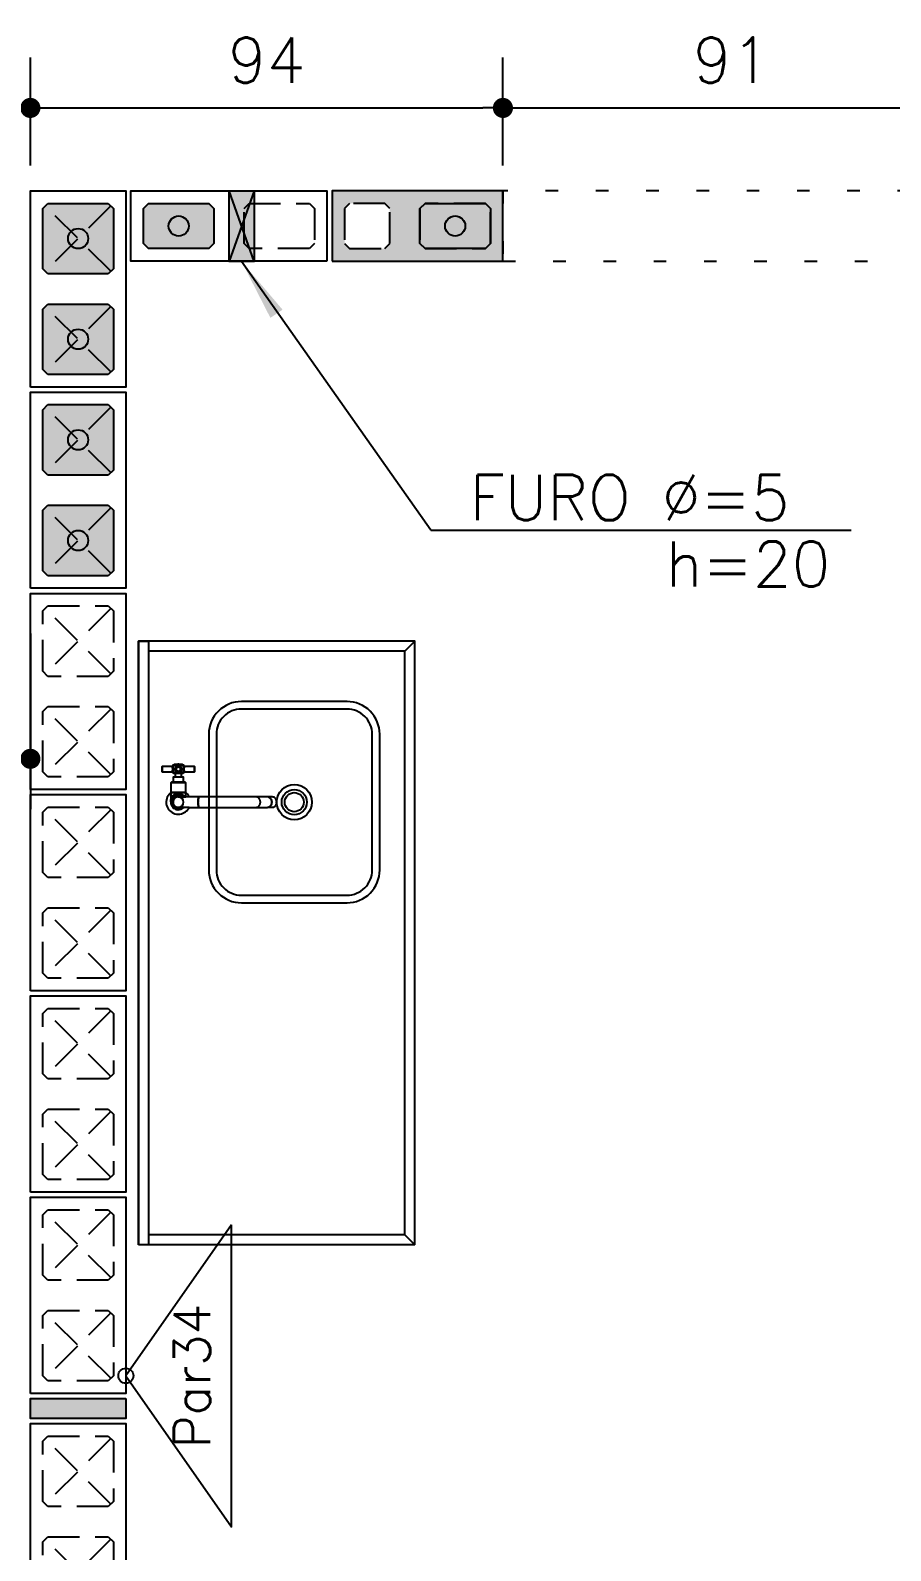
# Model space of a CAD drawing. Extents: x -14651 to 11095, y -4567 to -1290.
# Drawn here: x 1464.5 to 1635.6, y -3934.8 to -3632.7 of the extents above; entities that cross this region are included whole.
import ezdxf
from ezdxf.enums import TextEntityAlignment as Align

# ---------------------------------------------------------------- set-up
doc = ezdxf.new("R2010")
doc.units = 0
doc.header["$LTSCALE"] = 25
doc.linetypes.add('DASHED2', pattern=[0.375, 0.25, -0.125])
doc.linetypes.add('ESTILO_TQS_0002', pattern=[0.4, 0.1, -0.3])
for name, color, linetype in [('203', 1, 'DASHED2'), ('213', 252, 'Continuous'), ('241', 2, 'Continuous'), ('247', 50, 'Continuous'), ('248', 100, 'Continuous'), ('253', 251, 'Continuous'), ('Arranque', 14, 'Continuous'), ('COTA', 1, 'Continuous'), ('FERRO', 5, 'Continuous'), ('H2', 252, 'Continuous'), ('Linha_fina', 1, 'Continuous'), ('Pena_2', 2, 'Continuous'), ('PORTA', 3, 'ESTILO_TQS_0002'), ('PROJ', 252, 'Continuous'), ('T1', 2, 'Continuous'), ('VIGA', 3, 'Continuous')]:
    doc.layers.add(name, color=color, linetype=linetype)
doc.styles.add('COTA', font='romans.shx')
doc.styles.add('Texto1', font='romans.shx', dxfattribs={"height": 9})
doc.dimstyles.new('forma', dxfattribs={"dimscale": 5, "dimtxt": 1.8, "dimasz": 0.8, "dimexe": 2, "dimexo": 1, "dimgap": 1, "dimtad": 1, "dimdec": 1, "dimzin": 9, "dimtxsty": 'COTA', "dimblk1": 'DOT', "dimblk2": 'DOT', "dimsah": 1, "dimcen": 0, "dimdle": 1, "dimclrd": 256, "dimclre": 256, "dimclrt": 2, "dimadec": 0, "dimazin": 0, "dimtfac": 1, "dimtdec": 0, "dimtmove": 0, "dimatfit": 3, "dimfxl": 1, "dimtolj": 1, "dimtzin": 0, "dimarcsym": 0})

# ---------------------------------------------------------------- blocks, each defined once
blk = doc.blocks.new('P4020')
blk.add_lwpolyline([(-19.5, -9.5), (19.5, -9.5), (19.5, 9.5), (-19.5, 9.5), (-19.5, -9.5)])
at = {"color": 1, "linetype": 'DASHED2'}
for points in [[(-17, -6), (-16, -7), (-4, -7), (-3, -6), (-3, 6), (-4, 7), (-16, 7), (-17, 6), (-17, -6)], [(3, -6), (4, -7), (16, -7), (17, -6), (17, 6), (16, 7), (4, 7), (3, 6), (3, -6)]]:
    blk.add_lwpolyline(points, dxfattribs=at)
at = {"layer": '203', "color": 253}
for p, q in [((-16.5, 6.5), (-3.5, -6.5)), ((-3.5, 6.5), (-16.5, -6.5)), ((16.5, 6.5), (3.5, -6.5)), ((3.5, 6.5), (16.5, -6.5))]:
    blk.add_line(p, q, dxfattribs=at)
blk = doc.blocks.new('P0520')
at = {"layer": '253'}
blk.add_hatch(color=129, dxfattribs=at).paths.add_polyline_path([(2, 9.5), (-2, 9.5), (-2, -9.5), (2, -9.5)])
blk.add_lwpolyline([(2, 9.5), (-2, 9.5), (-2, -9.5), (2, -9.5), (2, 9.5)])
blk = doc.blocks.new('P3515')
at = {"layer": '248'}
h = blk.add_hatch(color=100, dxfattribs=at)
h.paths.add_polyline_path([(17, 7), (-17, 7), (-17, -7), (17, -7)])
h.paths.add_polyline_path([(-5.5, -3.5), (-6.5, -4.5), (-13.5, -4.5), (-14.5, -3.5), (-14.5, 3.5), (-13.5, 4.5), (-6.5, 4.5), (-5.5, 3.5)], flags=16)
h.paths.add_polyline_path([(0.5, 3.5), (1.5, 4.5), (13.5, 4.5), (14.5, 3.5), (14.5, -3.5), (13.5, -4.5), (1.5, -4.5), (0.5, -3.5)], flags=16)
blk.add_lwpolyline([(-17, -7), (17, -7), (17, 7), (-17, 7), (-17, -7)])
at = {"color": 1, "linetype": 'DASHED2'}
for points in [[(-14.5, -3.5), (-13.5, -4.5), (-6.5, -4.5), (-5.5, -3.5), (-5.5, 3.5), (-6.5, 4.5), (-13.5, 4.5), (-14.5, 3.5), (-14.5, -3.5)], [(0.5, -3.5), (1.5, -4.5), (13.5, -4.5), (14.5, -3.5), (14.5, 3.5), (13.5, 4.5), (1.5, 4.5), (0.5, 3.5), (0.5, -3.5)]]:
    blk.add_lwpolyline(points, dxfattribs=at)
blk = doc.blocks.new('P4015', base_point=(5842102.11612, -8124149.02973))
blk.add_lwpolyline([(5842082.61612, -8124156.02973), (5842121.61612, -8124156.02973), (5842121.61612, -8124142.02973), (5842082.61612, -8124142.02973), (5842082.61612, -8124156.02973)])
at = {"color": 1, "linetype": 'DASHED2'}
for points in [[(5842085.11612, -8124152.52973), (5842086.11612, -8124153.52973), (5842098.11612, -8124153.52973), (5842099.11612, -8124152.52973), (5842099.11612, -8124145.52973), (5842098.11612, -8124144.52973), (5842086.11612, -8124144.52973), (5842085.11612, -8124145.52973), (5842085.11612, -8124152.52973)], [(5842105.11612, -8124152.52973), (5842106.11612, -8124153.52973), (5842118.11612, -8124153.52973), (5842119.11612, -8124152.52973), (5842119.11612, -8124145.52973), (5842118.11612, -8124144.52973), (5842106.11612, -8124144.52973), (5842105.11612, -8124145.52973), (5842105.11612, -8124152.52973)]]:
    blk.add_lwpolyline(points, dxfattribs=at)
blk = doc.blocks.new('_IDNPAR_2')
at = {"color": 3}
blk.add_lwpolyline([(1, -0.7), (0, 0), (-1, -0.7)], close=True, dxfattribs=at)
blk.add_circle((0, 0), 0.05, dxfattribs=at)
at = {"layer": '247', "color": 2, "style": 'COTA', "flags": 8}
blk.add_attdef('ID', text='', height=0.24, dxfattribs=at).set_placement((0, -0.438), align=Align.MIDDLE_CENTER)
blk = doc.blocks.new('GR-1414')
at = {"layer": '213'}
h = blk.add_hatch(color=256, dxfattribs=at)
h.paths.add_polyline_path([(6, -7), (7, -6), (7, 6), (6, 7), (-6, 7), (-7, 6), (-7, -6), (-6, -7)])
h.paths.add_polyline_path([(2, 0, 1), (-2, 0, 1)], flags=16)
at = {"layer": 'Arranque'}
blk.add_hatch(color=256, dxfattribs=at).paths.add_polyline_path([(2, 0, 1), (-2, 0, 1)])
at = {"layer": '213'}
for p, q in [((-7, 6), (-6, 7)), ((-6, 7), (6, 7)), ((6, 7), (7, 6)), ((-7, -6), (-7, 6)), ((7, 6), (7, -6)), ((-6, -7), (-7, -6)), ((7, -6), (6, -7)), ((6, -7), (-6, -7))]:
    blk.add_line(p, q, dxfattribs=at)
at = {"layer": 'FERRO', "linetype": 'Continuous'}
blk.add_circle((0, 0), 2, dxfattribs=at)
blk = doc.blocks.new('GR-1409')
at = {"layer": '213'}
h = blk.add_hatch(color=256, dxfattribs=at)
h.paths.add_polyline_path([(-6, 4.5), (-7, 3.5), (-7, -3.5), (-6, -4.5), (6, -4.5), (7, -3.5), (7, 3.5), (6, 4.5)])
h.paths.add_polyline_path([(-2, 0, 1), (2, 0, 1)], flags=16)
at = {"layer": 'Arranque'}
blk.add_hatch(color=256, dxfattribs=at).paths.add_polyline_path([(-2, 0, 1), (2, 0, 1)])
at = {"layer": '213'}
blk.add_lwpolyline([(-7, 3.5), (-6, 4.5), (6, 4.5), (7, 3.5), (7, -3.5), (6, -4.5), (-6, -4.5), (-7, -3.5), (-7, 3.5)], dxfattribs=at)
at = {"layer": 'FERRO', "linetype": 'Continuous'}
blk.add_circle((0, 0), 2, dxfattribs=at)
blk = doc.blocks.new('A$Cf20c1e06')
at = {"layer": 'PROJ'}
for p, q in [((15.2877, 6.3603), (14.7777, 6.3603)), ((14.8456, 6.1348), (14.8285, 6.1348)), ((14.805, 6.1313), (14.805, 6.1203)), ((14.8488, 6.1328), (14.8253, 6.1328)), ((14.8255, 6.1198), (14.8347, 6.1198)), ((14.8393, 6.1198), (14.8486, 6.1198)), ((14.8691, 6.1203), (14.8691, 6.1313)), ((14.8521, 6.0788), (14.822, 6.0788)), ((14.822, 6.0788), (14.822, 6.0608)), ((14.8518, 6.0989), (14.8223, 6.0989)), ((14.825, 6.0798), (14.825, 6.0788)), ((14.827, 6.1009), (14.8471, 6.1009)), ((14.8491, 6.0788), (14.8491, 6.0798)), ((14.8521, 6.0708), (14.8521, 6.0788)), ((14.822, 6.0608), (14.822, 6.0608)), ((14.837, 6.0708), (14.8373, 6.0708)), ((14.8374, 6.0498), (14.837, 6.0498)), ((14.8373, 6.0708), (14.8378, 6.0708)), ((14.8378, 6.0499), (14.8374, 6.0498)), ((15.3077, 5.1803), (14.7577, 5.1803))]:
    blk.add_line(p, q, dxfattribs=at)
for points in [[(15.3077, 5.1803), (15.3077, 6.3803), (14.7577, 6.3803), (14.7577, 5.1803)], [(14.7577, 5.1803), (14.7577, 6.3803), (14.7777, 6.3803), (14.7777, 5.1803)], [(15.3077, 5.1803), (15.2877, 5.2003), (15.2877, 6.3603), (15.3077, 6.3803)], [(14.8285, 6.1338), (14.8456, 6.1338)], [(14.8309, 6.1178), (14.8432, 6.1178)], [(14.8432, 6.11), (14.8309, 6.11)], [(14.8511, 6.0798), (14.8229, 6.0798)], [(14.8481, 6.0999), (14.826, 6.0999)], [(14.8587, 6.0708), (14.8377, 6.0708), (14.837, 6.0708), (14.8363, 6.0708), (14.8357, 6.0707), (14.8352, 6.0706), (14.835, 6.0706), (14.8347, 6.0705), (14.8345, 6.0705), (14.8344, 6.0705), (14.8342, 6.0704), (14.8341, 6.0704), (14.8339, 6.0703), (14.8338, 6.0703), (14.8336, 6.0702), (14.8334, 6.0702), (14.8332, 6.0701), (14.8331, 6.07), (14.8329, 6.07), (14.8327, 6.0699), (14.8324, 6.0697), (14.8321, 6.0696), (14.8318, 6.0694), (14.8315, 6.0692), (14.8311, 6.069), (14.8306, 6.0686), (14.83, 6.0681), (14.8295, 6.0676), (14.829, 6.0671), (14.8286, 6.0665), (14.8282, 6.0659), (14.8278, 6.0652), (14.8275, 6.0645), (14.8272, 6.0638), (14.827, 6.0631), (14.8268, 6.0624), (14.8267, 6.0616), (14.8266, 6.0608), (14.8266, 6.0601), (14.8266, 6.0593), (14.8267, 6.0585), (14.8269, 6.0578), (14.8271, 6.0571), (14.8274, 6.0564), (14.8277, 6.0557), (14.8281, 6.055), (14.8285, 6.0544), (14.8289, 6.0538), (14.8294, 6.0532), (14.8298, 6.0528), (14.8302, 6.0524), (14.8304, 6.0523), (14.8305, 6.0522), (14.8307, 6.052), (14.8309, 6.0519), (14.831, 6.0518), (14.8313, 6.0516), (14.8315, 6.0515), (14.8317, 6.0513), (14.832, 6.0512), (14.8323, 6.051), (14.8326, 6.0509), (14.8329, 6.0507), (14.8338, 6.0504), (14.8347, 6.0502), (14.8356, 6.05), (14.8367, 6.0499), (14.8377, 6.0498)], [(14.8587, 6.0498), (14.8374, 6.0498)], [(15.0169, 6.0702), (15.0183, 6.0694), (15.0196, 6.0684), (15.0207, 6.0671), (15.0216, 6.0656), (15.0223, 6.0639), (15.0227, 6.0622), (15.0228, 6.0603), (15.0227, 6.0585), (15.0223, 6.0567), (15.0216, 6.0551), (15.0207, 6.0536), (15.0196, 6.0523), (15.0183, 6.0512), (15.0169, 6.0505), (15.0168, 6.0505)], [(15.2877, 5.2003), (14.7777, 5.2003), (14.7777, 5.1803)]]:
    blk.add_lwpolyline(points, dxfattribs=at)
for points in [[(15.1727, 6.2603), (14.9627, 6.2603, 0.414214), (14.8977, 6.1953), (14.8977, 5.9253, 0.414214), (14.9627, 5.8603), (15.1727, 5.8603, 0.414214), (15.2377, 5.9253), (15.2377, 6.1953, 0.414214)], [(15.1727, 6.2453), (14.9627, 6.2453, 0.414214), (14.9127, 6.1953), (14.9127, 5.9253, 0.414214), (14.9627, 5.8753), (15.1727, 5.8753, 0.414214), (15.2227, 5.9253), (15.2227, 6.1953, 0.414214)], [(14.8253, 6.1194, -0.023181), (14.8255, 6.1198), (14.8347, 6.1198), (14.8353, 6.1196), (14.836, 6.1195), (14.8369, 6.1194), (14.8378, 6.1195), (14.8387, 6.1196), (14.8393, 6.1198), (14.8486, 6.1198, -0.022959), (14.8488, 6.1194, -0.366689), (14.8468, 6.1178), (14.8432, 6.1178), (14.8309, 6.1178), (14.8273, 6.1178, -0.366483)], [(14.8311, 6.1265), (14.831, 6.1256), (14.8311, 6.1248), (14.8312, 6.1241), (14.8314, 6.1236), (14.8316, 6.123), (14.8318, 6.1225), (14.8321, 6.1221), (14.8324, 6.1216), (14.8327, 6.1212), (14.8333, 6.1207), (14.8339, 6.1202), (14.8344, 6.1199), (14.8348, 6.1198), (14.8349, 6.1202), (14.835, 6.1207, 0.192103), (14.8391, 6.1207), (14.8392, 6.1202), (14.8393, 6.1198), (14.8398, 6.12), (14.8403, 6.1203), (14.8407, 6.1206), (14.8411, 6.121), (14.8414, 6.1213), (14.8419, 6.1219), (14.8424, 6.1228), (14.8427, 6.1236), (14.8429, 6.1243), (14.843, 6.1248), (14.843, 6.1253), (14.843, 6.1258), (14.843, 6.1265), (14.8429, 6.1273), (14.8427, 6.128), (14.8425, 6.1285), (14.8423, 6.129), (14.842, 6.1295), (14.8417, 6.1299), (14.8412, 6.1305), (14.8405, 6.1312), (14.8397, 6.1317), (14.8388, 6.132), (14.838, 6.1322), (14.8374, 6.1323), (14.8368, 6.1323), (14.8362, 6.1322), (14.8356, 6.1321), (14.8351, 6.1319), (14.8344, 6.1316), (14.8338, 6.1313), (14.8334, 6.1309), (14.833, 6.1306), (14.8327, 6.1302), (14.8323, 6.1298), (14.8319, 6.1292), (14.8315, 6.1284), (14.8312, 6.1275)], [(14.8393, 6.1207), (14.8392, 6.1207, 0.017847), (14.8396, 6.1209), (14.8395, 6.1208, 0.017789), (14.8399, 6.121), (14.8398, 6.121, 0.021587), (14.8402, 6.1212), (14.8401, 6.1212, 0.027178), (14.8406, 6.1215), (14.8405, 6.1215, 0.016694), (14.8408, 6.1217), (14.8408, 6.1217, 0.029524), (14.8412, 6.1222), (14.8411, 6.1221, 0.024437), (14.8415, 6.1225), (14.8414, 6.1224, 0.02481), (14.8417, 6.1229), (14.8417, 6.1228, 0.023752), (14.8419, 6.1232), (14.8419, 6.1231, 0.022023), (14.8421, 6.1236), (14.8421, 6.1235, 0.022441), (14.8422, 6.1239), (14.8422, 6.1238, 0.022868), (14.8424, 6.1243), (14.8423, 6.1242, 0.020181), (14.8424, 6.1247), (14.8424, 6.1246, 0.015814), (14.8425, 6.1249), (14.8425, 6.1249, 0.015915), (14.8425, 6.1252), (14.8425, 6.1251, 0.025741), (14.8426, 6.1257), (14.8426, 6.1257, 0.018498), (14.8425, 6.1261), (14.8426, 6.126, 0.017313), (14.8425, 6.1264), (14.8425, 6.1263, 0.018157), (14.8425, 6.1267), (14.8425, 6.1266, 0.018149), (14.8424, 6.127), (14.8424, 6.1269, 0.018439), (14.8423, 6.1273), (14.8424, 6.1272, 0.018647), (14.8422, 6.1276), (14.8423, 6.1276, 0.018581), (14.8421, 6.1279), (14.8421, 6.1279, 0.021766), (14.8419, 6.1283), (14.842, 6.1282, 0.026407), (14.8417, 6.1287), (14.8418, 6.1286, 0.026609), (14.8414, 6.1291), (14.8415, 6.129, 0.026914), (14.8411, 6.1295), (14.8412, 6.1294, 0.025672), (14.8408, 6.1298), (14.8409, 6.1297, 0.023779), (14.8405, 6.1301), (14.8406, 6.13, 0.024124), (14.8402, 6.1303), (14.8403, 6.1302, 0.024539), (14.8398, 6.1305), (14.8399, 6.1305, 0.024082), (14.8394, 6.1307), (14.8395, 6.1307, 0.023177), (14.8391, 6.1309), (14.8392, 6.1309, 0.023669), (14.8387, 6.131), (14.8388, 6.131, 0.024126), (14.8383, 6.1311), (14.8384, 6.1311, 0.020906), (14.8379, 6.1312), (14.838, 6.1312, 0.015716), (14.8376, 6.1313), (14.8377, 6.1312, 0.01579), (14.8374, 6.1313), (14.8374, 6.1313, 0.016075), (14.8371, 6.1313), (14.8371, 6.1313, 0.016281), (14.8368, 6.1313), (14.8369, 6.1313, 0.016316), (14.8365, 6.1313), (14.8366, 6.1313, 0.01533), (14.8362, 6.1312), (14.8363, 6.1312, 0.013711), (14.836, 6.1312), (14.8361, 6.1312, 0.013749), (14.8358, 6.1311), (14.8358, 6.1311, 0.013768), (14.8355, 6.1311), (14.8356, 6.1311, 0.015624), (14.8353, 6.131), (14.8353, 6.131, 0.018303), (14.835, 6.1309), (14.835, 6.1309, 0.018249), (14.8347, 6.1307), (14.8347, 6.1308, 0.018455), (14.8344, 6.1306), (14.8344, 6.1306, 0.018647), (14.8341, 6.1304), (14.8342, 6.1305, 0.018591), (14.8338, 6.1302), (14.8339, 6.1303, 0.021186), (14.8335, 6.13), (14.8336, 6.1301, 0.025016), (14.8332, 6.1297), (14.8333, 6.1298, 0.025258), (14.8329, 6.1294), (14.833, 6.1295, 0.025603), (14.8326, 6.129), (14.8327, 6.1291, 0.024312), (14.8324, 6.1287), (14.8324, 6.1288, 0.022281), (14.8322, 6.1283), (14.8322, 6.1284, 0.022662), (14.832, 6.128), (14.832, 6.1281, 0.023081), (14.8318, 6.1276), (14.8319, 6.1277, 0.023127), (14.8317, 6.1272), (14.8318, 6.1273, 0.022918), (14.8316, 6.1268), (14.8317, 6.1269, 0.020264), (14.8316, 6.1265), (14.8316, 6.1266, 0.015918), (14.8316, 6.1262), (14.8316, 6.1263, 0.015999), (14.8315, 6.1259), (14.8315, 6.126, 0.556946)], [(14.8325, 6.1258, 1), (14.8416, 6.1258, 1)], [(14.825, 6.0798), (14.825, 6.0788), (14.822, 6.0788), (14.822, 6.0606), (14.822, 6.0608), (14.8221, 6.0608), (14.8221, 6.0591), (14.8225, 6.0567), (14.8232, 6.0544), (14.8244, 6.0522), (14.8259, 6.0503), (14.8277, 6.0486), (14.8292, 6.0475), (14.8313, 6.0464), (14.8337, 6.0457), (14.8361, 6.0453), (14.837, 6.0453), (14.8395, 6.0455), (14.8419, 6.0461), (14.8441, 6.0471), (14.8449, 6.0475), (14.8469, 6.049), (14.8478, 6.0498), (14.8376, 6.0498), (14.8375, 6.0499, 0.956818), (14.8375, 6.0708), (14.8376, 6.0708, 0.005512), (14.8374, 6.0708), (14.8377, 6.0708), (14.8521, 6.0708), (14.8521, 6.0788), (14.8491, 6.0788), (14.8491, 6.0798)]]:
    blk.add_lwpolyline(points, format="xyb", close=True, dxfattribs=at)
for points in [[(14.8245, 6.1308), (14.8246, 6.1306), (14.8248, 6.1304), (14.8249, 6.1302), (14.825, 6.1299), (14.8252, 6.1296), (14.8253, 6.1293), (14.8254, 6.1289), (14.8256, 6.1285), (14.8257, 6.1282), (14.8258, 6.1279), (14.8258, 6.1276), (14.8259, 6.1274), (14.8259, 6.1271), (14.826, 6.1269), (14.826, 6.1266), (14.826, 6.1263), (14.826, 6.126), (14.8261, 6.1258), (14.826, 6.1255), (14.826, 6.1252), (14.826, 6.1249), (14.826, 6.1245), (14.8259, 6.1241), (14.8258, 6.1237), (14.8257, 6.1234), (14.8256, 6.123), (14.8255, 6.1227), (14.8253, 6.1223), (14.8252, 6.122), (14.825, 6.1217), (14.8249, 6.1214), (14.8248, 6.1212), (14.8247, 6.121), (14.8246, 6.1208), (14.8245, 6.1207), (14.8246, 6.1207), (14.8248, 6.1206), (14.8249, 6.1206), (14.8251, 6.1205), (14.8252, 6.1204), (14.8253, 6.1202), (14.8254, 6.1201), (14.8255, 6.1199), (14.8255, 6.1198), (14.8257, 6.1203), (14.8259, 6.1208), (14.8262, 6.1215), (14.8264, 6.1223), (14.8266, 6.1232), (14.8268, 6.1241), (14.8269, 6.125), (14.8269, 6.1259), (14.8269, 6.1267), (14.8268, 6.1274), (14.8267, 6.128), (14.8266, 6.1285), (14.8265, 6.129), (14.8264, 6.1295), (14.8262, 6.1301), (14.8259, 6.1308), (14.8257, 6.1314), (14.8255, 6.1319), (14.8254, 6.1321), (14.8254, 6.1319), (14.8255, 6.1317), (14.8256, 6.1315), (14.8257, 6.1313), (14.8258, 6.131), (14.826, 6.1307), (14.8261, 6.1303), (14.8262, 6.1299), (14.8264, 6.1295), (14.8265, 6.129), (14.8266, 6.1285), (14.8267, 6.128), (14.8268, 6.1276), (14.8268, 6.1273), (14.8269, 6.1269), (14.8269, 6.1265), (14.8269, 6.1261), (14.8269, 6.1258), (14.8269, 6.1253), (14.8269, 6.1248), (14.8268, 6.1243), (14.8268, 6.1238), (14.8267, 6.1234), (14.8266, 6.123), (14.8265, 6.1225), (14.8264, 6.1221), (14.8262, 6.1217), (14.8261, 6.1213), (14.826, 6.121), (14.8259, 6.1206), (14.8258, 6.1204), (14.8257, 6.1201), (14.8256, 6.1199), (14.8255, 6.1198), (14.8254, 6.1202), (14.825, 6.1206), (14.8245, 6.1207), (14.8247, 6.1211), (14.825, 6.1216), (14.8253, 6.1222), (14.8255, 6.1229), (14.8258, 6.1236), (14.8259, 6.1243), (14.826, 6.125), (14.8261, 6.1256), (14.826, 6.1262), (14.826, 6.1267), (14.8259, 6.1274), (14.8257, 6.1281), (14.8255, 6.1287), (14.8252, 6.1294), (14.825, 6.13), (14.8247, 6.1306)], [(14.8473, 6.1275), (14.8472, 6.1267), (14.8472, 6.1262), (14.8472, 6.1257), (14.8472, 6.1251), (14.8473, 6.1243), (14.8474, 6.1236), (14.8475, 6.123), (14.8476, 6.1225), (14.8478, 6.1219), (14.8481, 6.1211), (14.8483, 6.1204), (14.8486, 6.1198), (14.8486, 6.12), (14.8486, 6.1198), (14.8485, 6.1199), (14.8485, 6.12), (14.8484, 6.1203), (14.8483, 6.1206), (14.8481, 6.1209), (14.848, 6.1212), (14.8479, 6.1216), (14.8477, 6.1221), (14.8476, 6.1225), (14.8475, 6.123), (14.8474, 6.1236), (14.8473, 6.1241), (14.8472, 6.1245), (14.8472, 6.1249), (14.8472, 6.1252), (14.8472, 6.1257), (14.8472, 6.1262), (14.8472, 6.1267), (14.8473, 6.1273), (14.8473, 6.1277), (14.8474, 6.1281), (14.8475, 6.1286), (14.8476, 6.129), (14.8477, 6.1294), (14.8478, 6.1298), (14.848, 6.1302), (14.8481, 6.1306), (14.8482, 6.1309), (14.8484, 6.1313), (14.8484, 6.1315), (14.8485, 6.1316), (14.8487, 6.1319), (14.8487, 6.1321), (14.8486, 6.1318), (14.8484, 6.1313), (14.8482, 6.1307), (14.8479, 6.13), (14.8477, 6.1292), (14.8474, 6.1283)], [(14.8493, 6.1211), (14.8492, 6.1214), (14.8491, 6.1216), (14.8489, 6.1219), (14.8488, 6.1223), (14.8486, 6.1226), (14.8485, 6.123), (14.8484, 6.1235), (14.8483, 6.1238), (14.8482, 6.1241), (14.8482, 6.1244), (14.8481, 6.1247), (14.8481, 6.125), (14.848, 6.1253), (14.848, 6.1256), (14.848, 6.1259), (14.848, 6.1262), (14.8481, 6.1265), (14.8481, 6.1268), (14.8481, 6.127), (14.8482, 6.1274), (14.8483, 6.1278), (14.8484, 6.1282), (14.8485, 6.1285), (14.8486, 6.1289), (14.8488, 6.1292), (14.8489, 6.1295), (14.849, 6.1298), (14.849, 6.1299), (14.8492, 6.1302), (14.8493, 6.1304), (14.8494, 6.1306), (14.8495, 6.1307), (14.8496, 6.131), (14.8497, 6.1312), (14.8496, 6.1309), (14.8494, 6.1305), (14.8491, 6.13), (14.8488, 6.1294), (14.8486, 6.1287), (14.8483, 6.128), (14.8482, 6.1272), (14.8481, 6.1266), (14.848, 6.126), (14.848, 6.1255), (14.8481, 6.1248), (14.8482, 6.1242), (14.8483, 6.1236), (14.8486, 6.1229), (14.8489, 6.1221), (14.8491, 6.1215), (14.8494, 6.121), (14.8495, 6.1208), (14.8495, 6.1209)], [(14.8778, 6.0699), (14.8775, 6.0693), (14.8772, 6.0685), (14.877, 6.0678), (14.8769, 6.0672), (14.8768, 6.0666), (14.8767, 6.066), (14.8766, 6.0653), (14.8765, 6.0645), (14.8764, 6.0637), (14.8763, 6.0629), (14.8763, 6.0621), (14.8763, 6.0612), (14.8762, 6.0603), (14.8763, 6.0595), (14.8763, 6.0586), (14.8763, 6.0578), (14.8764, 6.0569), (14.8765, 6.0561), (14.8766, 6.0554), (14.8767, 6.0547), (14.8768, 6.054), (14.8769, 6.0534), (14.877, 6.0529), (14.8772, 6.0521), (14.8775, 6.0514), (14.8778, 6.0508), (14.878, 6.0503), (14.8784, 6.0499), (14.8786, 6.0499), (14.8784, 6.05), (14.8783, 6.0501), (14.8781, 6.0503), (14.878, 6.0504), (14.8778, 6.0506), (14.8777, 6.0509), (14.8776, 6.0512), (14.8774, 6.0515), (14.8773, 6.0519), (14.8771, 6.0524), (14.877, 6.0529), (14.8769, 6.0534), (14.8768, 6.054), (14.8767, 6.0547), (14.8766, 6.0554), (14.8765, 6.0561), (14.8764, 6.0569), (14.8763, 6.0578), (14.8763, 6.0586), (14.8763, 6.0595), (14.8762, 6.0603), (14.8763, 6.0612), (14.8763, 6.0621), (14.8763, 6.0629), (14.8764, 6.0637), (14.8765, 6.0645), (14.8766, 6.0653), (14.8767, 6.066), (14.8768, 6.0666), (14.8769, 6.0672), (14.877, 6.0678), (14.8771, 6.0683), (14.8773, 6.0687), (14.8774, 6.0691), (14.8776, 6.0695), (14.8777, 6.0698), (14.8778, 6.07), (14.878, 6.0702), (14.8781, 6.0704), (14.8783, 6.0706), (14.8786, 6.0708), (14.8787, 6.0708), (14.8784, 6.0707), (14.878, 6.0704)]]:
    blk.add_lwpolyline(points, close=True, dxfattribs=at)
blk.add_polyline3d([(15.024, 6.0707, 0), (15.0153, 6.0707, 0), (15.0137, 6.0708, 0), (14.9912, 6.0708, 0), (14.8587, 6.0708, 0), (14.8571, 6.0735, 0), (14.8553, 6.076, 0), (14.8531, 6.0782, 0), (14.8511, 6.0798, 0), (14.8518, 6.0798, 0), (14.8518, 6.0989, 0), (14.8508, 6.0999, 0), (14.8481, 6.0999, 0), (14.8471, 6.1009, 0), (14.8471, 6.11, 0), (14.8432, 6.11, 0), (14.8432, 6.1178, 0), (14.8468, 6.1178, 0), (14.8488, 6.1194, 0), (14.8498, 6.1203, 0), (14.8691, 6.1203, 0), (14.8701, 6.1213, 0), (14.8701, 6.1303, 0), (14.8691, 6.1313, 0), (14.8498, 6.1313, 0), (14.8488, 6.1323, 0), (14.8488, 6.1328, 0), (14.8478, 6.1338, 0), (14.8456, 6.1338, 0), (14.8456, 6.1348, 0), (14.8379, 6.1356, 0), (14.8362, 6.1356, 0), (14.8285, 6.1348, 0), (14.8285, 6.1338, 0), (14.8263, 6.1338, 0), (14.8253, 6.1328, 0), (14.8253, 6.1323, 0), (14.8243, 6.1313, 0), (14.805, 6.1313, 0), (14.804, 6.1303, 0), (14.804, 6.1213, 0), (14.805, 6.1203, 0), (14.8243, 6.1203, 0), (14.8253, 6.1194, 0), (14.8273, 6.1178, 0), (14.8309, 6.1178, 0), (14.8309, 6.11, 0), (14.827, 6.11, 0), (14.827, 6.1009, 0), (14.826, 6.0999, 0), (14.8233, 6.0999, 0), (14.8223, 6.0989, 0), (14.8223, 6.0798, 0), (14.8229, 6.0798, 0), (14.8206, 6.0779, 0), (14.8184, 6.0756, 0), (14.8166, 6.0731, 0), (14.8152, 6.0703, 0), (14.8141, 6.0674, 0), (14.8133, 6.0644, 0), (14.813, 6.0613, 0), (14.813, 6.0603, 0), (14.8132, 6.0572, 0), (14.8138, 6.0542, 0), (14.8148, 6.0513, 0), (14.8161, 6.0485, 0), (14.8178, 6.0459, 0), (14.8198, 6.0435, 0), (14.8221, 6.0415, 0), (14.8247, 6.0397, 0), (14.8275, 6.0383, 0), (14.8304, 6.0372, 0), (14.8334, 6.0366, 0), (14.8365, 6.0363, 0), (14.837, 6.0363, 0), (14.8401, 6.0365, 0), (14.8432, 6.0371, 0), (14.8461, 6.0381, 0), (14.8489, 6.0394, 0), (14.8515, 6.0411, 0), (14.8539, 6.0431, 0), (14.8559, 6.0454, 0), (14.8577, 6.048, 0), (14.8587, 6.0498, 0), (14.9912, 6.0498, 0), (15.0137, 6.0498, 0), (15.0153, 6.05, 0), (15.024, 6.05, 0), (15.0256, 6.0502, 0), (15.0271, 6.0506, 0), (15.0285, 6.0514, 0), (15.0298, 6.0524, 0), (15.0309, 6.0537, 0), (15.0318, 6.0552, 0), (15.0324, 6.0568, 0), (15.0328, 6.0585, 0), (15.033, 6.0603, 0), (15.0328, 6.0621, 0), (15.0324, 6.0639, 0), (15.0318, 6.0655, 0), (15.0309, 6.067, 0), (15.0298, 6.0683, 0), (15.0285, 6.0693, 0), (15.0271, 6.0701, 0), (15.0256, 6.0705, 0), (15.024, 6.0707, 0)], close=True, dxfattribs=at)
for points in [[(14.8245, 6.1207, 0), (14.8246, 6.1208, 0), (14.8247, 6.121, 0), (14.8248, 6.1212, 0), (14.8249, 6.1214, 0), (14.825, 6.1217, 0), (14.8252, 6.122, 0), (14.8253, 6.1223, 0), (14.8255, 6.1227, 0), (14.8256, 6.123, 0), (14.8257, 6.1234, 0), (14.8258, 6.1237, 0), (14.8259, 6.1241, 0), (14.826, 6.1245, 0), (14.826, 6.1249, 0), (14.826, 6.1252, 0), (14.826, 6.1255, 0), (14.8261, 6.1258, 0), (14.826, 6.126, 0), (14.826, 6.1263, 0), (14.826, 6.1266, 0), (14.826, 6.1269, 0), (14.8259, 6.1271, 0), (14.8259, 6.1274, 0), (14.8258, 6.1276, 0), (14.8258, 6.1279, 0), (14.8257, 6.1282, 0), (14.8256, 6.1285, 0), (14.8254, 6.1289, 0), (14.8253, 6.1293, 0), (14.8252, 6.1296, 0), (14.825, 6.1299, 0), (14.8249, 6.1302, 0), (14.8248, 6.1304, 0), (14.8246, 6.1306, 0), (14.8245, 6.1308, 0), (14.8245, 6.131, 0), (14.8244, 6.1311, 0), (14.8243, 6.1312, 0), (14.8243, 6.1312, 0), (14.8243, 6.1313, 0), (14.8243, 6.1313, 0)], [(14.8255, 6.1198, 0), (14.8255, 6.1199, 0), (14.8254, 6.1201, 0), (14.8253, 6.1202, 0), (14.8252, 6.1204, 0), (14.8251, 6.1205, 0), (14.8249, 6.1206, 0), (14.8248, 6.1206, 0), (14.8246, 6.1207, 0), (14.8245, 6.1207, 0)], [(14.8253, 6.1323, 0), (14.8253, 6.1323, 0), (14.8253, 6.1322, 0), (14.8253, 6.1322, 0), (14.8254, 6.1321, 0), (14.8254, 6.1319, 0), (14.8255, 6.1317, 0), (14.8256, 6.1315, 0), (14.8257, 6.1313, 0), (14.8258, 6.131, 0), (14.826, 6.1307, 0), (14.8261, 6.1303, 0), (14.8262, 6.1299, 0), (14.8264, 6.1295, 0), (14.8265, 6.129, 0), (14.8266, 6.1285, 0), (14.8267, 6.128, 0), (14.8268, 6.1276, 0), (14.8268, 6.1273, 0), (14.8269, 6.1269, 0), (14.8269, 6.1265, 0), (14.8269, 6.1261, 0), (14.8269, 6.1258, 0), (14.8269, 6.1253, 0), (14.8269, 6.1248, 0), (14.8268, 6.1243, 0), (14.8268, 6.1238, 0), (14.8267, 6.1234, 0), (14.8266, 6.123, 0), (14.8265, 6.1225, 0), (14.8264, 6.1221, 0), (14.8262, 6.1217, 0), (14.8261, 6.1213, 0), (14.826, 6.121, 0), (14.8259, 6.1206, 0), (14.8258, 6.1204, 0), (14.8257, 6.1201, 0), (14.8256, 6.1199, 0), (14.8255, 6.1198, 0)], [(14.8347, 6.1198, 0), (14.8345, 6.1199, 0), (14.8343, 6.12, 0), (14.8341, 6.1201, 0), (14.8338, 6.1203, 0), (14.8335, 6.1206, 0), (14.8331, 6.1209, 0), (14.8327, 6.1212, 0), (14.8324, 6.1216, 0), (14.8321, 6.1221, 0), (14.8318, 6.1225, 0), (14.8316, 6.123, 0), (14.8314, 6.1236, 0), (14.8313, 6.1239, 0), (14.8312, 6.1243, 0), (14.8311, 6.1246, 0), (14.8311, 6.125, 0), (14.8311, 6.1254, 0), (14.831, 6.1258, 0), (14.8311, 6.1263, 0), (14.8311, 6.1267, 0), (14.8312, 6.1272, 0), (14.8313, 6.1277, 0), (14.8315, 6.1282, 0), (14.8316, 6.1286, 0), (14.8318, 6.129, 0), (14.8321, 6.1294, 0), (14.8323, 6.1298, 0), (14.8327, 6.1302, 0), (14.833, 6.1306, 0), (14.8334, 6.1309, 0), (14.8337, 6.1312, 0), (14.834, 6.1314, 0), (14.8343, 6.1315, 0), (14.8346, 6.1317, 0), (14.8349, 6.1319, 0), (14.8353, 6.132, 0), (14.8355, 6.1321, 0), (14.8358, 6.1321, 0), (14.836, 6.1322, 0), (14.8363, 6.1322, 0), (14.8366, 6.1323, 0), (14.8369, 6.1323, 0), (14.8372, 6.1323, 0), (14.8375, 6.1323, 0), (14.8378, 6.1322, 0), (14.8381, 6.1322, 0), (14.8386, 6.1321, 0), (14.839, 6.1319, 0), (14.8394, 6.1317, 0), (14.8398, 6.1315, 0), (14.8403, 6.1313, 0), (14.8406, 6.131, 0), (14.841, 6.1307, 0), (14.8413, 6.1303, 0), (14.8417, 6.1299, 0), (14.842, 6.1295, 0), (14.8423, 6.129, 0), (14.8425, 6.1285, 0), (14.8427, 6.128, 0), (14.8428, 6.1275, 0), (14.8429, 6.1271, 0), (14.843, 6.1267, 0), (14.843, 6.1263, 0), (14.843, 6.1258, 0), (14.843, 6.1253, 0), (14.843, 6.1248, 0), (14.8429, 6.1243, 0), (14.8428, 6.1238, 0), (14.8426, 6.1234, 0), (14.8425, 6.123, 0), (14.8423, 6.1226, 0), (14.842, 6.1221, 0), (14.8417, 6.1217, 0), (14.8414, 6.1213, 0), (14.8411, 6.121, 0), (14.8407, 6.1206, 0), (14.8403, 6.1203, 0), (14.84, 6.1201, 0), (14.8397, 6.1199, 0), (14.8393, 6.1198, 0)], [(14.8426, 6.1258, 0), (14.8426, 6.1259, 0), (14.8425, 6.1262, 0), (14.8425, 6.1265, 0), (14.8424, 6.1269, 0), (14.8424, 6.1272, 0), (14.8423, 6.1275, 0), (14.8422, 6.1278, 0), (14.842, 6.1281, 0), (14.8418, 6.1285, 0), (14.8416, 6.1289, 0), (14.8413, 6.1293, 0), (14.841, 6.1296, 0), (14.8407, 6.1299, 0), (14.8403, 6.1302, 0), (14.84, 6.1304, 0), (14.8396, 6.1306, 0), (14.8393, 6.1308, 0), (14.8389, 6.131, 0), (14.8385, 6.1311, 0), (14.838, 6.1312, 0), (14.8378, 6.1312, 0), (14.8375, 6.1313, 0), (14.8372, 6.1313, 0), (14.8369, 6.1313, 0), (14.8366, 6.1313, 0), (14.8364, 6.1312, 0), (14.8361, 6.1312, 0), (14.8359, 6.1312, 0), (14.8356, 6.1311, 0), (14.8354, 6.131, 0), (14.8351, 6.1309, 0), (14.8348, 6.1308, 0), (14.8345, 6.1307, 0), (14.8342, 6.1305, 0), (14.834, 6.1303, 0), (14.8337, 6.1301, 0), (14.8334, 6.1299, 0), (14.833, 6.1296, 0), (14.8327, 6.1292, 0), (14.8325, 6.1289, 0), (14.8323, 6.1285, 0), (14.8321, 6.1282, 0), (14.8319, 6.1278, 0), (14.8318, 6.1274, 0), (14.8317, 6.127, 0), (14.8316, 6.1266, 0), (14.8316, 6.1263, 0), (14.8315, 6.1261, 0), (14.8315, 6.1258, 0), (14.8315, 6.1258, 0)], [(14.8349, 6.1207, 0), (14.835, 6.1207, 0), (14.835, 6.1206, 0), (14.835, 6.1205, 0), (14.835, 6.1204, 0), (14.8349, 6.1203, 0), (14.8349, 6.1202, 0), (14.8348, 6.12, 0), (14.8348, 6.1198, 0), (14.8347, 6.1198, 0)], [(14.8393, 6.1198, 0), (14.8389, 6.1196, 0), (14.8385, 6.1196, 0), (14.838, 6.1195, 0), (14.8376, 6.1194, 0), (14.8371, 6.1194, 0), (14.8367, 6.1194, 0), (14.8362, 6.1195, 0), (14.8358, 6.1195, 0), (14.8353, 6.1196, 0), (14.8347, 6.1198, 0)], [(14.8393, 6.1198, 0), (14.8393, 6.1199, 0), (14.8392, 6.1201, 0), (14.8392, 6.1202, 0), (14.8391, 6.1204, 0), (14.8391, 6.1205, 0), (14.8391, 6.1206, 0), (14.8391, 6.1206, 0), (14.8391, 6.1207, 0), (14.8392, 6.1207, 0)], [(14.8392, 6.1207, 0), (14.8394, 6.1208, 0), (14.8397, 6.121, 0), (14.84, 6.1211, 0), (14.8404, 6.1214, 0), (14.8407, 6.1217, 0), (14.8408, 6.1217, 0), (14.8411, 6.122, 0), (14.8413, 6.1223, 0), (14.8416, 6.1227, 0), (14.8418, 6.123, 0), (14.842, 6.1234, 0), (14.8422, 6.1238, 0), (14.8423, 6.1241, 0), (14.8424, 6.1245, 0), (14.8425, 6.1248, 0), (14.8425, 6.1251, 0), (14.8425, 6.1253, 0), (14.8426, 6.1256, 0), (14.8426, 6.1258, 0)], [(14.8486, 6.1198, 0), (14.8485, 6.1199, 0), (14.8485, 6.12, 0), (14.8484, 6.1203, 0), (14.8483, 6.1206, 0), (14.8481, 6.1209, 0), (14.848, 6.1212, 0), (14.8479, 6.1216, 0), (14.8477, 6.1221, 0), (14.8476, 6.1225, 0), (14.8475, 6.123, 0), (14.8474, 6.1236, 0), (14.8473, 6.1241, 0), (14.8472, 6.1245, 0), (14.8472, 6.1249, 0), (14.8472, 6.1252, 0), (14.8472, 6.1257, 0), (14.8472, 6.1262, 0), (14.8472, 6.1267, 0), (14.8473, 6.1273, 0), (14.8473, 6.1277, 0), (14.8474, 6.1281, 0), (14.8475, 6.1286, 0), (14.8476, 6.129, 0), (14.8477, 6.1294, 0), (14.8478, 6.1298, 0), (14.848, 6.1302, 0), (14.8481, 6.1306, 0), (14.8482, 6.1309, 0), (14.8484, 6.1313, 0), (14.8484, 6.1315, 0), (14.8485, 6.1316, 0), (14.8486, 6.1318, 0), (14.8487, 6.1319, 0), (14.8487, 6.132, 0), (14.8487, 6.1321, 0), (14.8488, 6.1322, 0), (14.8488, 6.1322, 0), (14.8488, 6.1323, 0), (14.8488, 6.1323, 0)], [(14.8498, 6.1313, 0), (14.8498, 6.1313, 0), (14.8498, 6.1313, 0), (14.8498, 6.1312, 0), (14.8497, 6.1312, 0), (14.8497, 6.1311, 0), (14.8496, 6.131, 0), (14.8496, 6.1309, 0), (14.8495, 6.1307, 0), (14.8494, 6.1306, 0), (14.8493, 6.1304, 0), (14.8492, 6.1302, 0), (14.849, 6.1299, 0), (14.849, 6.1298, 0), (14.8489, 6.1295, 0), (14.8488, 6.1292, 0), (14.8486, 6.1289, 0), (14.8485, 6.1285, 0), (14.8484, 6.1282, 0), (14.8483, 6.1278, 0), (14.8482, 6.1274, 0), (14.8481, 6.127, 0), (14.8481, 6.1268, 0), (14.8481, 6.1265, 0), (14.848, 6.1262, 0), (14.848, 6.1259, 0), (14.848, 6.1256, 0), (14.848, 6.1253, 0), (14.8481, 6.125, 0), (14.8481, 6.1247, 0), (14.8482, 6.1244, 0), (14.8482, 6.1241, 0), (14.8483, 6.1238, 0), (14.8484, 6.1235, 0), (14.8485, 6.123, 0), (14.8486, 6.1226, 0), (14.8488, 6.1223, 0), (14.8489, 6.1219, 0), (14.8491, 6.1216, 0), (14.8492, 6.1214, 0), (14.8493, 6.1211, 0), (14.8495, 6.1209, 0), (14.8495, 6.1208, 0), (14.8496, 6.1207, 0)], [(14.8496, 6.1207, 0), (14.8494, 6.1207, 0), (14.8492, 6.1206, 0), (14.8491, 6.1205, 0), (14.8489, 6.1204, 0), (14.8488, 6.1203, 0), (14.8487, 6.1202, 0), (14.8486, 6.12, 0), (14.8486, 6.1198, 0), (14.8486, 6.1198, 0)], [(14.822, 6.0608, 0), (14.822, 6.061, 0), (14.822, 6.0614, 0), (14.8221, 6.0622, 0), (14.8222, 6.0633, 0), (14.8225, 6.0648, 0), (14.8228, 6.0663, 0), (14.8234, 6.0678, 0), (14.824, 6.0694, 0), (14.8249, 6.0709, 0), (14.8259, 6.0724, 0), (14.8267, 6.0734, 0), (14.8275, 6.0743, 0), (14.8282, 6.0749, 0), (14.8289, 6.0755, 0), (14.8296, 6.076, 0), (14.8303, 6.0765, 0), (14.8311, 6.0769, 0), (14.8319, 6.0773, 0), (14.8328, 6.0776, 0), (14.8336, 6.0779, 0), (14.8345, 6.0781, 0), (14.8351, 6.0782, 0), (14.8358, 6.0783, 0), (14.8364, 6.0784, 0), (14.837, 6.0784, 0), (14.8376, 6.0784, 0), (14.8382, 6.0783, 0), (14.8389, 6.0782, 0), (14.8395, 6.0781, 0), (14.8401, 6.078, 0), (14.8408, 6.0778, 0), (14.8414, 6.0776, 0), (14.8421, 6.0773, 0), (14.843, 6.0769, 0), (14.8439, 6.0764, 0), (14.8449, 6.0757, 0), (14.8458, 6.075, 0), (14.8467, 6.0742, 0), (14.8475, 6.0733, 0), (14.8482, 6.0724, 0), (14.8489, 6.0714, 0), (14.8493, 6.0708, 0)], [(14.8478, 6.0708, 0), (14.8459, 6.0725, 0), (14.8439, 6.0737, 0), (14.8416, 6.0747, 0), (14.8392, 6.0752, 0), (14.8368, 6.0754, 0), (14.8343, 6.0751, 0), (14.832, 6.0745, 0), (14.8297, 6.0735, 0), (14.8277, 6.0721, 0), (14.8259, 6.0704, 0), (14.8244, 6.0685, 0), (14.8233, 6.0663, 0), (14.8225, 6.064, 0), (14.8221, 6.0616, 0), (14.8221, 6.0591, 0), (14.8225, 6.0567, 0), (14.8232, 6.0544, 0), (14.8244, 6.0522, 0), (14.8259, 6.0503, 0), (14.8277, 6.0486, 0), (14.8292, 6.0475, 0)], [(14.8292, 6.0475, 0), (14.8313, 6.0464, 0), (14.8337, 6.0457, 0), (14.8361, 6.0453, 0), (14.837, 6.0453, 0)], [(14.837, 6.0453, 0), (14.8395, 6.0455, 0), (14.8419, 6.0461, 0), (14.8441, 6.0471, 0), (14.8449, 6.0475, 0)], [(14.8449, 6.0475, 0), (14.8469, 6.049, 0), (14.8478, 6.0498, 0)], [(14.8788, 6.0498, 0), (14.8787, 6.0499, 0), (14.8786, 6.0499, 0), (14.8784, 6.05, 0), (14.8783, 6.0501, 0), (14.8781, 6.0503, 0), (14.878, 6.0504, 0), (14.8778, 6.0506, 0), (14.8777, 6.0509, 0), (14.8776, 6.0512, 0), (14.8774, 6.0515, 0), (14.8773, 6.0519, 0), (14.8771, 6.0524, 0), (14.877, 6.0529, 0), (14.8769, 6.0534, 0), (14.8768, 6.054, 0), (14.8767, 6.0547, 0), (14.8766, 6.0554, 0), (14.8765, 6.0561, 0), (14.8764, 6.0569, 0), (14.8763, 6.0578, 0), (14.8763, 6.0586, 0), (14.8763, 6.0595, 0), (14.8762, 6.0603, 0), (14.8763, 6.0612, 0), (14.8763, 6.0621, 0), (14.8763, 6.0629, 0), (14.8764, 6.0637, 0), (14.8765, 6.0645, 0), (14.8766, 6.0653, 0), (14.8767, 6.066, 0), (14.8768, 6.0666, 0), (14.8769, 6.0672, 0), (14.877, 6.0678, 0), (14.8771, 6.0683, 0), (14.8773, 6.0687, 0), (14.8774, 6.0691, 0), (14.8776, 6.0695, 0), (14.8777, 6.0698, 0), (14.8778, 6.07, 0), (14.878, 6.0702, 0), (14.8781, 6.0704, 0), (14.8783, 6.0706, 0), (14.8784, 6.0707, 0), (14.8786, 6.0708, 0), (14.8787, 6.0708, 0), (14.8788, 6.0708, 0)], [(14.9912, 6.0498, 0), (14.9913, 6.0498, 0), (14.9921, 6.0499, 0), (14.9928, 6.05, 0), (14.9936, 6.0502, 0), (14.9943, 6.0505, 0), (14.995, 6.0508, 0), (14.9957, 6.0512, 0), (14.9964, 6.0517, 0), (14.997, 6.0522, 0), (14.9976, 6.0528, 0), (14.9981, 6.0534, 0), (14.9986, 6.0541, 0), (14.999, 6.0549, 0), (14.9994, 6.0556, 0), (14.9997, 6.0564, 0), (15, 6.0573, 0), (15.0002, 6.0582, 0), (15.0003, 6.059, 0), (15.0003, 6.0599, 0), (15.0003, 6.0608, 0), (15.0003, 6.0617, 0), (15.0002, 6.0625, 0), (15, 6.0634, 0), (14.9997, 6.0642, 0), (14.9994, 6.0651, 0), (14.999, 6.0658, 0), (14.9986, 6.0665, 0), (14.9981, 6.0672, 0), (14.9976, 6.0679, 0), (14.997, 6.0685, 0), (14.9964, 6.069, 0), (14.9957, 6.0695, 0), (14.995, 6.0699, 0), (14.9943, 6.0702, 0), (14.9936, 6.0705, 0), (14.9928, 6.0707, 0), (14.9921, 6.0708, 0), (14.9913, 6.0708, 0), (14.9912, 6.0708, 0)], [(15.0164, 6.0503, 0), (15.0179, 6.0509, 0), (15.0193, 6.0518, 0), (15.0205, 6.0529, 0), (15.0215, 6.0543, 0), (15.0223, 6.0558, 0), (15.0229, 6.0575, 0), (15.0232, 6.0593, 0), (15.0232, 6.0611, 0), (15.0229, 6.0629, 0), (15.0224, 6.0646, 0), (15.0217, 6.0662, 0), (15.0207, 6.0676, 0), (15.0195, 6.0687, 0), (15.0181, 6.0697, 0), (15.0167, 6.0703, 0), (15.0164, 6.0704, 0)]]:
    blk.add_polyline3d(points, dxfattribs=at)
for centre, radius in [((14.837, 6.1258), 0.00551), ((14.837, 6.1258), 0.00451), ((15.0677, 6.0603), 0.035), ((15.0677, 6.0603), 0.025), ((15.0677, 6.0603), 0.019)]:
    blk.add_circle(centre, radius, dxfattribs=at)
for centre, radius, start, end in [((14.8276, 6.1189), 0.00352, 150.1276, 157.7217), ((14.829, 6.1174), 0.00416, 146.2686, 151.5782), ((14.837, 6.1258), 0.00551, 180.0005, 247.5122), ((14.837, 6.1258), 0.00551, 247.5302, 292.479), ((14.8451, 6.1174), 0.00419, 28.4382, 33.6982), ((14.8465, 6.1189), 0.00352, 22.2747, 29.856), ((14.837, 6.0603), 0.013, 53.7744, 306.2239), ((14.8406, 6.0993), 0.001, 14.0037, 90), ((14.837, 6.0603), 0.012, 60.8871, 299.1104), ((14.837, 6.0603), 0.0105, 271.7501, 88.7731)]:
    blk.add_arc(centre, radius, start, end, dxfattribs=at)
blk = doc.blocks.new('ss')
at = {"layer": 'Linha_fina'}
blk.add_solid([(0, 0), (-2.501, -0.287), (-2.499, 0.296)], dxfattribs=at)
blk = doc.blocks.new('_Dot')
at = {"color": 0, "linetype": 'ByBlock', "lineweight": -2}
blk.add_line((-0.5, 0), (-1, 0), dxfattribs=at)
at = {"color": 0, "linetype": 'ByBlock', "const_width": 0.5}
blk.add_lwpolyline([(-0.25, 0, 1), (0.25, 0, 1)], format="xyb", close=True, dxfattribs=at)
blk = doc.blocks.new('*D174')
at = {"layer": 'COTA', "lineweight": -2, "transparency": 16777216}
for p, q in [((1228.52, -3659.6), (1228.52, -3638.13)), ((1464.52, -3659.6), (1464.52, -3638.13)), ((1232.52, -3648.13), (1460.52, -3648.13))]:
    blk.add_line(p, q, dxfattribs=at)
at = {"layer": 'Defpoints', "color": 0, "transparency": 16777216}
for p in [(1464.52, -3648.13), (1228.52, -3664.6), (1464.52, -3664.6)]:
    blk.add_point(p, dxfattribs=at)
at = {"layer": 'COTA', "lineweight": -2, "transparency": 16777216, "xscale": 4, "yscale": 4, "zscale": 4, "rotation": 180}
blk.add_blockref('_Dot', (1228.52, -3648.13), dxfattribs=at)
at = {"layer": 'COTA', "lineweight": -2, "transparency": 16777216, "xscale": 4, "yscale": 4, "zscale": 4}
blk.add_blockref('_Dot', (1464.52, -3648.13), dxfattribs=at)
at = {"layer": 'COTA', "color": 2, "transparency": 16777216, "insert": (1346.52, -3638.63), "char_height": 9, "attachment_point": 5, "style": 'COTA'}
blk.add_mtext('\\A1;236 ', dxfattribs=at)
blk = doc.blocks.new('*D175')
at = {"layer": 'COTA', "lineweight": -2, "transparency": 16777216}
for p, q in [((1464.52, -3659.6), (1464.52, -3638.13)), ((1558.52, -3659.6), (1558.52, -3638.13)), ((1468.52, -3648.13), (1554.52, -3648.13))]:
    blk.add_line(p, q, dxfattribs=at)
at = {"layer": 'Defpoints', "color": 0, "transparency": 16777216}
for p in [(1558.52, -3648.13), (1464.52, -3664.6), (1558.52, -3664.6)]:
    blk.add_point(p, dxfattribs=at)
at = {"layer": 'COTA', "lineweight": -2, "transparency": 16777216, "xscale": 4, "yscale": 4, "zscale": 4, "rotation": 180}
blk.add_blockref('_Dot', (1464.52, -3648.13), dxfattribs=at)
at = {"layer": 'COTA', "lineweight": -2, "transparency": 16777216, "xscale": 4, "yscale": 4, "zscale": 4}
blk.add_blockref('_Dot', (1558.52, -3648.13), dxfattribs=at)
at = {"layer": 'COTA', "color": 2, "transparency": 16777216, "insert": (1511.52, -3638.63), "char_height": 9, "attachment_point": 5, "style": 'COTA'}
blk.add_mtext('\\A1;94 ', dxfattribs=at)
blk = doc.blocks.new('*D176')
at = {"layer": 'COTA', "lineweight": -2, "transparency": 16777216}
for p, q in [((1558.52, -3659.6), (1558.52, -3638.13)), ((1649.52, -3659.6), (1649.52, -3638.13)), ((1562.52, -3648.13), (1645.52, -3648.13))]:
    blk.add_line(p, q, dxfattribs=at)
at = {"layer": 'Defpoints', "color": 0, "transparency": 16777216}
for p in [(1649.52, -3648.13), (1558.52, -3664.6), (1649.52, -3664.6)]:
    blk.add_point(p, dxfattribs=at)
at = {"layer": 'COTA', "lineweight": -2, "transparency": 16777216, "xscale": 4, "yscale": 4, "zscale": 4, "rotation": 180}
blk.add_blockref('_Dot', (1558.52, -3648.13), dxfattribs=at)
at = {"layer": 'COTA', "lineweight": -2, "transparency": 16777216, "xscale": 4, "yscale": 4, "zscale": 4}
blk.add_blockref('_Dot', (1649.52, -3648.13), dxfattribs=at)
at = {"layer": 'COTA', "color": 2, "transparency": 16777216, "insert": (1604.02, -3638.63), "char_height": 9, "attachment_point": 5, "style": 'COTA'}
blk.add_mtext('\\A1;91 ', dxfattribs=at)
blk = doc.blocks.new('*D293')
at = {"layer": 'COTA', "lineweight": -2, "transparency": 16777216}
for p, q in [((1378.52, -3752.6), (1378.52, -3787.49)), ((1464.52, -3752.6), (1464.52, -3787.49)), ((1382.52, -3777.49), (1460.52, -3777.49))]:
    blk.add_line(p, q, dxfattribs=at)
at = {"layer": 'Defpoints', "color": 0, "transparency": 16777216}
for p in [(1378.52, -3747.6), (1464.52, -3747.6), (1464.52, -3777.49)]:
    blk.add_point(p, dxfattribs=at)
at = {"layer": 'COTA', "lineweight": -2, "transparency": 16777216, "xscale": 4, "yscale": 4, "zscale": 4, "rotation": 180}
blk.add_blockref('_Dot', (1378.52, -3777.49), dxfattribs=at)
at = {"layer": 'COTA', "lineweight": -2, "transparency": 16777216, "xscale": 4, "yscale": 4, "zscale": 4}
blk.add_blockref('_Dot', (1464.52, -3777.49), dxfattribs=at)
at = {"layer": 'COTA', "color": 2, "transparency": 16777216, "insert": (1421.52, -3767.99), "char_height": 9, "attachment_point": 5, "style": 'COTA'}
blk.add_mtext('\\A1;86 ', dxfattribs=at)

msp = doc.modelspace()

# ---------------------------------------------------------------- hatches: boundary and pattern name
at = {"layer": 'H2'}
for points in [[(1509.03, -3664.61), (1504.03, -3664.61), (1506.52, -3671.62)], [(1506.52, -3671.62), (1504.03, -3664.61), (1504.03, -3678.61)], [(1509.03, -3664.61), (1506.52, -3671.62), (1509.03, -3678.65)], [(1506.52, -3671.62), (1504.03, -3678.61), (1504.03, -3678.65), (1509.03, -3678.65)], [(1509.03, -3678.65), (1506.52, -3671.62), (1504.03, -3678.61), (1504.03, -3678.65)]]:
    msp.add_hatch(color=256, dxfattribs=at).paths.add_polyline_path(points)

# ---------------------------------------------------------------- linework, layer by layer
at = {"layer": 'Linha_fina'}
for q in [(1506.53, -3678.65), (1627.76, -3732.07)]:
    msp.add_line((1544.2, -3732.07), q, dxfattribs=at)
at = {"layer": 'Pena_2', "ltscale": 0.5}
msp.add_lwpolyline([(1504.03, -3664.61), (1509.03, -3664.61), (1509.03, -3678.65), (1504.03, -3678.65)], close=True, dxfattribs=at)
at = {"layer": 'PORTA'}
msp.add_lwpolyline([(1558.52, -3678.6), (1649.52, -3678.6), (1649.52, -3664.6), (1558.52, -3664.6)], close=True, dxfattribs=at)
at = {"layer": 'VIGA', "ltscale": 0.5}
for p, q in [((1509.03, -3664.61), (1504.03, -3678.61)), ((1509.03, -3678.65), (1504.03, -3664.61))]:
    msp.add_line(p, q, dxfattribs=at)

# ---------------------------------------------------------------- block references
for name, p in [('GR-1414', (1474.02, -3674.1)), ('GR-1409', (1494.02, -3671.6)), ('GR-1409', (1549.02, -3671.6)), ('GR-1414', (1474.02, -3694.1)), ('GR-1414', (1474.02, -3714.1)), ('GR-1414', (1474.02, -3734.1))]:
    msp.add_blockref(name, p)
at = {"layer": '241', "xscale": -1}
for name, p, rotation in [('P4020', (1474.02, -3684.1), 270), ('P4020', (1474.02, -3724.1), 270), ('P4020', (1474.02, -3764.1), 270), ('P4020', (1474.02, -3804.1), 270), ('P4020', (1474.02, -3844.1), 270), ('P4020', (1474.02, -3884.1), 270), ('P0520', (1474.02, -3906.6), 270.0000012314127), ('P4020', (1474.02, -3929.1), 270)]:
    msp.add_blockref(name, p, dxfattribs=dict(at, rotation=rotation))
msp.add_blockref('P4015', (1504.02, -3671.6), dxfattribs=at)
at = {"layer": '241'}
msp.add_blockref('P3515', (1541.52, -3671.6), dxfattribs=at)
at = {"layer": '247', "linetype": 'Continuous', "xscale": 30, "yscale": 30, "zscale": 30, "rotation": 90}
msp.add_blockref('_IDNPAR_2', (1483.52, -3900.1), dxfattribs=at).add_auto_attribs({'ID': 'Par34'})
at = {"layer": 'COTA', "xscale": 100, "yscale": 100, "zscale": 100}
msp.add_blockref('A$Cf20c1e06', (10.24, -4392.13), dxfattribs=at)
at = {"layer": 'COTA', "xscale": -4.999999999999998, "yscale": 4.999999999999998, "zscale": 4.999999999999998, "rotation": 303.6559025255237}
msp.add_blockref('ss', (1506.53, -3678.65), dxfattribs=at)

# ---------------------------------------------------------------- texts
at = {"layer": 'T1', "style": 'Texto1'}
for s, p in [('FURO Ø=5', (1551.93, -3730.06)), ('h=20', (1590.89, -3743.27))]:
    msp.add_text(s, height=9, dxfattribs=at).set_placement(p)

# ---------------------------------------------------------------- dimensions: what is measured, and where the dimension line sits
at = {"layer": 'COTA'}
for base, p1, p2, override, picture, middle in [((1464.52, -3648.13), (1228.52, -3664.6), (1464.52, -3664.6), {"dimpost": ' ', "dimtmove": 1}, '*D174', (1346.52, -3638.63)), ((1558.52, -3648.13), (1464.52, -3664.6), (1558.52, -3664.6), {"dimpost": ' ', "dimtmove": 1}, '*D175', (1511.52, -3638.63)), ((1649.52, -3648.13), (1558.52, -3664.6), (1649.52, -3664.6), {"dimpost": ' ', "dimtmove": 1}, '*D176', (1604.02, -3638.63)), ((1464.52, -3777.49), (1378.52, -3747.6), (1464.52, -3747.6), {"dimpost": ' '}, '*D293', (1421.52, -3767.99))]:
    dim = msp.add_linear_dim(base=base, p1=p1, p2=p2, dimstyle='forma', override=override, dxfattribs=at)
    dim.commit()
    dim.dimension.update_dxf_attribs({"geometry": picture, "text_midpoint": middle})

doc.saveas('drawing.dxf')
